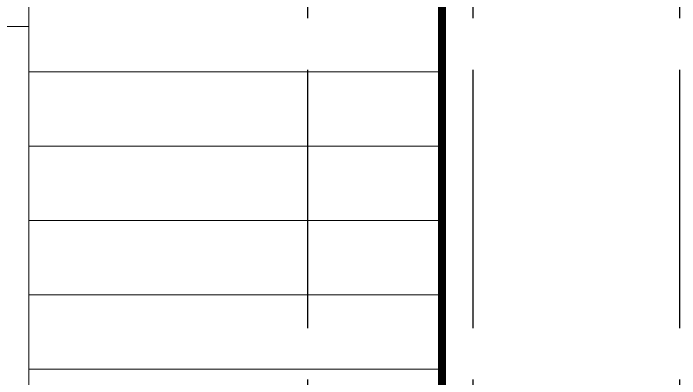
# Model space of a CAD drawing. Header units: metres. Extents: x -58 to 722, y -1100 to 345.
# Drawn here: x 24.324 to 25.936, y 104.849 to 105.733 of the extents above; entities that cross this region are included whole.
import ezdxf

# ---------------------------------------------------------------- set-up
doc = ezdxf.new("R2010")
doc.units = ezdxf.units.M
doc.header["$MEASUREMENT"] = 0
doc.linetypes.add('CENTER2', pattern=[1.125, 0.75, -0.125, 0.125, -0.125])
doc.linetypes.add('CENTERX2', pattern=[4, 2.5, -0.5, 0.5, -0.5])
doc.layers.add('FSR_ARQ_002MURO', color=150, linetype='Continuous', lineweight=30)
doc.layers.add('FSR_ARQ_009ESCALERA', color=40, linetype='Continuous')
doc.layers.add('FSR_ARQ_016EJES', color=135, linetype='CENTER2')

msp = doc.modelspace()

# ---------------------------------------------------------------- linework, layer by layer
at = {"layer": 'FSR_ARQ_002MURO', "lineweight": 0}
msp.add_line((24.3614, 105.7015), (23.1973, 105.7015), dxfattribs=at)
at = {"layer": 'FSR_ARQ_002MURO', "lineweight": 0, "const_width": 0.02}
msp.add_lwpolyline([(25.3614, 103.9715), (25.3614, 108.7515)], dxfattribs=at)
at = {"layer": 'FSR_ARQ_009ESCALERA', "lineweight": 0}
for p, q in [((24.3614, 104.1515), (24.3614, 105.9515)), ((25.3614, 105.5915), (24.3614, 105.5915)), ((25.3614, 105.4115), (24.3614, 105.4115)), ((25.3614, 105.2315), (24.3614, 105.2315)), ((25.3614, 105.0515), (24.3614, 105.0515)), ((25.3614, 104.8715), (24.3614, 104.8715))]:
    msp.add_line(p, q, dxfattribs=at)
at = {"layer": 'FSR_ARQ_016EJES', "linetype": 'CENTERX2', "ltscale": 0.25}
for p, q in [((25.0364, 103.9715), (25.0364, 115.3831)), ((25.4364, 103.9715), (25.4364, 115.3831)), ((25.9364, 103.9715), (25.9364, 115.3831))]:
    msp.add_line(p, q, dxfattribs=at)

doc.saveas('drawing.dxf')
